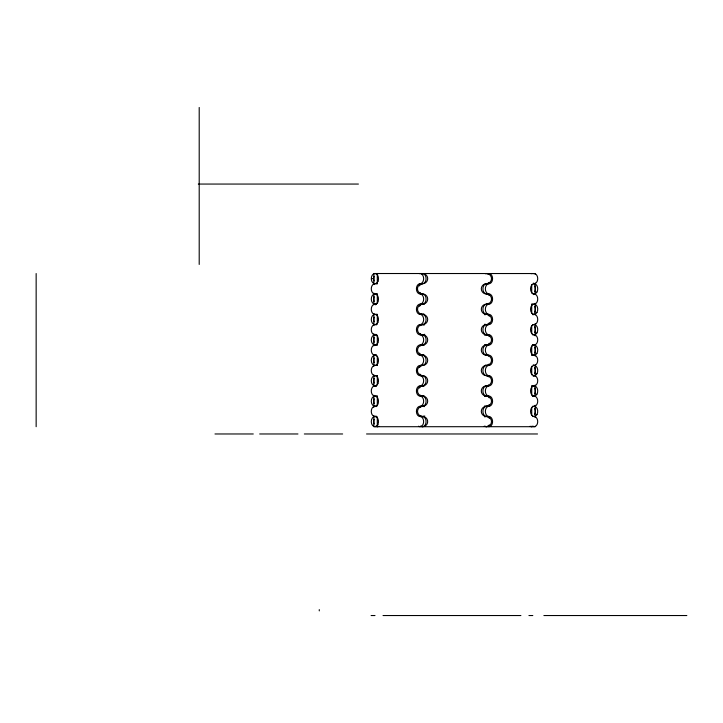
<?xml version="1.0" encoding="UTF-8"?>
<svg xmlns="http://www.w3.org/2000/svg" width="723" height="723" viewBox="0 0 723 723"><rect width="100%" height="100%" fill="white"/><g stroke="black" fill="none" stroke-linecap="round" stroke-linejoin="round"><path stroke-width="1.08" d="M198.31 184.058L358.427 184.058M372.011 278.626L372.914 278.626M373.854 283.732L377.334 283.732M418.5 426.227A5.106 3.615 -90 0 0 423.551 422.711A5.106 3.615 -90 0 0 420.036 416.502A5.106 3.615 -90 0 1 416.421 411.396A5.106 3.615 -90 0 1 420.036 406.29A5.106 3.615 -90 0 0 423.642 401.184A5.106 3.615 -90 0 0 420.036 396.077A5.106 3.615 -90 0 1 416.421 390.971A5.106 3.615 -90 0 1 420.036 385.865A5.106 3.615 -90 0 0 423.642 380.759A5.106 3.615 -90 0 0 420.036 375.653A5.106 3.615 -90 0 1 416.421 370.547A5.106 3.615 -90 0 1 420.036 365.44A5.106 3.615 -90 0 0 423.642 360.325A5.106 3.615 -90 0 0 420.036 355.219A5.106 3.615 -90 0 1 416.421 350.113A5.106 3.615 -90 0 1 420.036 345.007A5.106 3.615 -90 0 0 423.642 339.9A5.106 3.615 -90 0 0 420.036 334.794A5.106 3.615 -90 0 1 416.421 329.688A5.106 3.615 -90 0 1 420.036 324.582A5.106 3.615 -90 0 0 423.642 319.476A5.106 3.615 -90 0 0 420.036 314.369A5.106 3.615 -90 0 1 416.421 309.263A5.106 3.615 -90 0 1 420.036 304.157A5.106 3.615 -90 0 0 423.642 299.051A5.106 3.615 -90 0 0 420.036 293.945A5.106 3.615 -90 0 1 416.421 288.839A5.106 3.615 -90 0 1 420.036 283.732L422.467 283.732A5.106 3.615 -90 0 0 426.055 278.075A5.106 3.615 -90 0 0 421.681 273.646M486.534 283.732L488.974 283.732A5.106 3.615 -90 0 0 492.562 278.075A5.106 3.615 -90 0 0 488.188 273.646M533.457 283.732L535.183 283.732M373.854 293.945L377.334 293.945M420.036 293.945L422.467 293.945A5.106 3.615 -90 0 1 426.082 299.051A5.106 3.615 -90 0 1 422.467 304.157L420.036 304.157M486.416 314.369A5.106 5.106 0 0 1 481.31 309.263A5.106 5.106 0 0 1 486.416 304.157A5.106 5.106 0 0 0 491.523 299.051A5.106 5.106 0 0 0 486.416 293.945A5.106 5.106 0 0 1 481.31 288.658A5.106 5.106 0 0 1 486.787 283.75A5.106 3.615 -90 0 0 482.928 288.658A5.106 3.615 -90 0 0 486.534 293.945L488.974 293.945A5.106 3.615 -90 0 1 492.589 299.051A5.106 3.615 -90 0 1 488.974 304.157A5.106 3.615 -90 0 0 485.368 309.263A5.106 3.615 -90 0 0 488.974 314.369A5.106 3.615 -90 0 1 492.589 319.476A5.106 3.615 -90 0 1 488.974 324.582A5.106 3.615 -90 0 0 485.368 329.688A5.106 3.615 -90 0 0 488.974 334.794A5.106 3.615 -90 0 1 492.589 339.9A5.106 3.615 -90 0 1 488.974 345.007A5.106 3.615 -90 0 0 485.368 350.113A5.106 3.615 -90 0 0 488.974 355.219A5.106 3.615 -90 0 1 492.589 360.325A5.106 3.615 -90 0 1 488.974 365.44A5.106 3.615 -90 0 0 485.368 370.547A5.106 3.615 -90 0 0 488.974 375.653A5.106 3.615 -90 0 1 492.589 380.759A5.106 3.615 -90 0 1 488.974 385.865A5.106 3.615 -90 0 0 485.368 390.971A5.106 3.615 -90 0 0 488.974 396.077A5.106 3.615 -90 0 1 492.589 401.184A5.106 3.615 -90 0 1 488.974 406.29A5.106 3.615 -90 0 0 485.368 411.396A5.106 3.615 -90 0 0 488.974 416.502A5.106 3.615 -90 0 1 492.499 422.711A5.106 3.615 -90 0 1 487.447 426.227M533.457 293.945L535.183 293.945M373.854 304.157L376.52 304.157M488.974 314.369L486.534 314.369A5.106 3.615 -90 0 1 482.928 309.263A5.106 3.615 -90 0 1 486.534 304.157L488.974 304.157M535.183 304.157L531.667 304.157A5.106 3.615 -90 0 0 532.2 304.103M373.854 314.369L377.334 314.369M420.036 314.369L422.467 314.369A5.106 3.615 -90 0 1 426.082 319.476A5.106 3.615 -90 0 1 422.467 324.582L420.036 324.582M532.48 314.369L535.183 314.369M373.854 324.582L376.52 324.582M489.317 336.638A5.106 3.615 -90 0 0 486.534 334.794A5.106 3.615 -90 0 1 482.928 329.688A5.106 3.615 -90 0 1 486.534 324.582L488.974 324.582M532.48 324.582L535.183 324.582M373.854 334.794L376.52 334.794M420.036 334.794L422.467 334.794A5.106 3.615 -90 0 1 426.082 339.9A5.106 3.615 -90 0 1 422.467 345.007L420.036 345.007M486.534 334.794L488.974 334.794M532.48 334.794L535.183 334.794M373.854 345.007L377.334 345.007M488.974 345.007L486.534 345.007A5.106 3.615 -90 0 0 482.928 350.113A5.106 3.615 -90 0 0 486.534 355.219A5.106 3.615 -90 0 1 488.531 356.068M532.48 345.007L535.183 345.007M373.854 355.219L376.52 355.219M420.036 355.219L422.467 355.219A5.106 3.615 -90 0 1 426.082 360.325A5.106 3.615 -90 0 1 422.467 365.44A5.106 3.615 -90 0 0 419.53 367.573M486.534 355.219L488.974 355.219M535.183 355.219L531.667 355.219A5.106 3.615 -90 0 1 532.2 355.282M373.854 365.44L377.334 365.44M420.036 365.44L422.467 365.44M486.534 365.44L488.974 365.44M533.457 365.44L535.183 365.44M373.854 375.653L377.334 375.653M420.036 375.653L422.467 375.653A5.106 3.615 -90 0 1 426.082 380.759A5.106 3.615 -90 0 1 422.467 385.865L420.036 385.865M486.416 396.077A5.106 5.106 0 0 1 481.31 390.971A5.106 5.106 0 0 1 486.416 385.865A5.106 5.106 0 0 0 491.523 380.759A5.106 5.106 0 0 0 486.416 375.653A5.106 5.106 0 0 1 481.31 370.357A5.106 5.106 0 0 1 486.787 365.449A5.106 3.615 -90 0 0 482.928 370.357A5.106 3.615 -90 0 0 486.534 375.653L488.974 375.653M533.457 375.653L535.183 375.653M373.854 385.865L376.52 385.865M488.974 396.077L486.534 396.077A5.106 3.615 -90 0 1 482.928 390.971A5.106 3.615 -90 0 1 486.534 385.865L488.974 385.865M535.183 385.865L531.667 385.865A5.106 3.615 -90 0 0 532.2 385.811M373.854 396.077L377.334 396.077M420.036 396.077L422.467 396.077A5.106 3.615 -90 0 1 426.082 401.184A5.106 3.615 -90 0 1 422.467 406.29L420.036 406.29M532.48 396.077L535.183 396.077M373.854 406.29L376.52 406.29M489.317 418.337A5.106 3.615 -90 0 0 486.534 416.502A5.106 3.615 -90 0 1 482.928 411.396A5.106 3.615 -90 0 1 486.534 406.29L488.974 406.29M532.48 406.29L535.183 406.29M373.854 416.502L376.52 416.502M420.036 416.502L422.467 416.502A5.106 3.615 -90 0 1 425.992 422.711A5.106 3.615 -90 0 1 420.94 426.227M486.534 416.502L488.974 416.502M532.48 416.502L535.183 416.502M214.984 433.972L253.276 433.972M259.665 433.972L297.957 433.972M304.338 433.972L342.639 433.972M366.543 433.972L537.523 433.972M371.107 615.535L375.002 615.535M383.027 615.535L520.894 615.535M528.92 615.535L532.815 615.535M543.877 615.535L686.85 615.535M535.183 274.369L535.183 273.538L373.854 273.52L373.854 284.582M535.183 283.082L535.183 294.604M535.183 303.317L535.183 314.857M535.183 323.524L535.183 335.861M535.183 344.528L535.183 356.068M535.183 364.781L535.183 376.303M535.183 385.016L535.183 396.556M535.183 405.223L535.183 417.56M535.183 426.227L535.183 426.697L373.854 426.715L373.854 415.436M531.73 273.646L531.73 273.538A5.106 3.615 -90 0 0 530.908 273.646M531.73 284.582L531.73 293.104M531.73 304.817L531.73 313.529M531.73 325.648L531.73 333.737M531.73 345.856L531.73 354.568M531.73 366.281L531.73 374.803M531.73 386.516L531.73 395.228M531.73 407.347L531.73 415.436M531.73 426.227L531.73 426.697A5.106 3.615 -90 0 1 530.167 426.227M377.298 274.369L377.298 283.082M377.298 294.604L377.298 303.317M377.298 314.857L377.298 324.247M377.298 335.138L377.298 344.528M377.298 356.068L377.298 364.781M377.298 376.303L377.298 385.016M377.298 396.556L377.298 405.946M377.298 416.837L377.298 426.697M373.854 293.104L373.854 304.817M373.854 313.529L373.854 325.648M373.854 333.737L373.854 345.856M373.854 354.568L373.854 366.281M373.854 374.803L373.854 386.516M373.854 395.228L373.854 407.347M319.268 609.616L319.268 610.89M199.205 107.474L199.205 264.446M36.15 273.538L36.15 426.697M422.584 396.077A5.106 5.106 0 0 1 427.691 401.184A5.106 5.106 0 0 1 422.584 406.29M424.79 416.014A5.106 5.106 0 0 1 417.514 411.577A5.106 5.106 0 0 1 424.446 406.624M424.094 395.861A5.106 5.106 0 0 1 417.514 390.971A5.106 5.106 0 0 1 424.094 386.073M422.584 385.865A5.106 5.106 0 0 0 427.691 380.759A5.106 5.106 0 0 0 422.584 375.653A5.106 5.106 0 0 1 417.478 370.547A5.106 5.106 0 0 1 422.584 365.44A5.106 5.106 0 0 0 427.691 360.325A5.106 5.106 0 0 0 422.584 355.219M424.094 355.011A5.106 5.106 0 0 1 417.514 350.113A5.106 5.106 0 0 1 424.094 345.223M422.584 334.794A5.106 5.106 0 0 1 427.691 339.9A5.106 5.106 0 0 1 422.584 345.007M424.79 334.315A5.106 5.106 0 0 1 417.514 329.878A5.106 5.106 0 0 1 424.446 324.925M422.584 314.369A5.106 5.106 0 0 1 427.691 319.476A5.106 5.106 0 0 1 422.584 324.582M424.094 314.153A5.106 5.106 0 0 1 417.514 309.263A5.106 5.106 0 0 1 424.094 304.374M422.584 304.157A5.106 5.106 0 0 0 427.691 299.051A5.106 5.106 0 0 0 422.584 293.945A5.106 5.106 0 0 1 417.478 288.839A5.106 5.106 0 0 1 422.584 283.732A5.106 5.106 0 0 0 427.664 278.075A5.106 5.106 0 0 0 421.473 273.646M485.305 273.646A5.106 5.106 0 0 1 491.523 278.626A5.106 5.106 0 0 1 485.305 283.615M484.591 314.713A5.106 5.106 0 0 1 491.523 319.476A5.106 5.106 0 0 1 484.591 324.247M486.416 334.794A5.106 5.106 0 0 1 481.31 329.688A5.106 5.106 0 0 1 486.416 324.582M484.591 335.138A5.106 5.106 0 0 1 491.523 339.9A5.106 5.106 0 0 1 484.591 344.672M486.416 345.007A5.106 5.106 0 0 0 481.31 350.113A5.106 5.106 0 0 0 486.416 355.219A5.106 5.106 0 0 1 491.486 360.885A5.106 5.106 0 0 1 485.305 365.314M484.591 396.412A5.106 5.106 0 0 1 491.523 401.184A5.106 5.106 0 0 1 484.591 405.946M486.416 416.502A5.106 5.106 0 0 1 481.31 411.396A5.106 5.106 0 0 1 486.416 406.29M484.591 416.837A5.106 5.106 0 0 1 491.513 421.789A5.106 5.106 0 0 1 484.247 426.227M422.584 416.502A5.106 5.106 0 0 1 427.564 422.711A5.106 5.106 0 0 1 420.415 426.227M377.072 396.059A5.106 3.615 -90 0 1 376.81 396.023M375.571 386.516A5.106 3.615 -90 0 1 376.294 386.073M377.072 375.635A5.106 3.615 -90 0 1 376.81 375.589M376.81 365.495A5.106 3.615 -90 0 1 377.072 365.449M376.294 355.011A5.106 3.615 -90 0 1 375.571 354.568M376.81 345.061A5.106 3.615 -90 0 1 377.072 345.025M376.294 334.577A5.106 3.615 -90 0 1 375.806 334.315M376.041 324.925A5.106 3.615 -90 0 1 376.294 324.799M377.072 314.36A5.106 3.615 -90 0 1 376.81 314.315M375.571 304.817A5.106 3.615 -90 0 1 376.294 304.374M377.072 293.936A5.106 3.615 -90 0 1 376.81 293.89M376.81 283.787A5.106 3.615 -90 0 1 377.072 283.75M376.547 273.646A5.106 3.615 -90 0 1 378.12 273.646M374.125 280.967A5.106 3.615 -90 0 1 374.125 276.294M422.467 293.945A5.106 3.615 -90 0 1 419.873 292.39M419.53 285.874A5.106 3.615 -90 0 1 422.467 283.732M419.557 306.299A5.106 3.615 -90 0 1 423.533 304.374M423.533 314.153A5.106 3.615 -90 0 1 420.497 313.529M420.289 325.648A5.106 3.615 -90 0 1 423.533 324.799M423.533 334.577A5.106 3.615 -90 0 1 420.289 333.737M420.497 345.856A5.106 3.615 -90 0 1 423.533 345.223M423.533 355.011A5.106 3.615 -90 0 1 419.557 353.086M422.467 375.653A5.106 3.615 -90 0 1 419.873 374.089M419.557 387.998A5.106 3.615 -90 0 1 423.533 386.073M423.533 395.861A5.106 3.615 -90 0 1 420.497 395.228M420.289 407.347A5.106 3.615 -90 0 1 423.533 406.507M423.533 416.285A5.106 3.615 -90 0 1 420.289 415.436M378.87 426.227A5.106 3.615 -90 0 1 375.806 426.227M374.125 423.94A5.106 3.615 -90 0 1 374.125 419.268M376.294 416.285A5.106 3.615 -90 0 1 375.806 416.014M376.041 406.624A5.106 3.615 -90 0 1 376.294 406.507M374.903 416.502A5.106 3.615 -90 0 1 371.288 411.396A5.106 3.615 -90 0 1 374.903 406.29M374.903 396.077A5.106 3.615 -90 0 1 371.288 390.971A5.106 3.615 -90 0 1 374.903 385.865M374.903 375.653A5.106 3.615 -90 0 1 371.288 370.547A5.106 3.615 -90 0 1 374.903 365.44M374.903 355.219A5.106 3.615 -90 0 1 371.288 350.113A5.106 3.615 -90 0 1 374.903 345.007M374.903 334.794A5.106 3.615 -90 0 1 371.288 329.688A5.106 3.615 -90 0 1 374.903 324.582M374.903 314.369A5.106 3.615 -90 0 1 371.288 309.263A5.106 3.615 -90 0 1 374.903 304.157M374.903 293.945A5.106 3.615 -90 0 1 371.288 288.839A5.106 3.615 -90 0 1 374.903 283.732M419.25 273.646A5.106 3.615 -90 0 1 423.624 278.075A5.106 3.615 -90 0 1 420.036 283.732M485.495 396.294A5.106 3.615 -90 0 1 489.317 397.912M489.317 404.446A5.106 3.615 -90 0 1 486.534 406.29M486.534 375.653A5.106 3.615 -90 0 1 488.947 376.954M488.531 385.016A5.106 3.615 -90 0 1 486.534 385.865M488.947 364.13A5.106 3.615 -90 0 1 485.495 365.223M489.317 343.172A5.106 3.615 -90 0 1 485.495 344.799M485.495 314.586A5.106 3.615 -90 0 1 489.317 316.213M489.317 322.747A5.106 3.615 -90 0 1 486.534 324.582M486.534 293.945A5.106 3.615 -90 0 1 488.947 295.255M488.531 303.317A5.106 3.615 -90 0 1 486.534 304.157M485.757 273.646A5.106 3.615 -90 0 1 488.531 274.369M488.947 282.431A5.106 3.615 -90 0 1 485.495 283.515M531.667 273.52A5.106 3.615 -90 0 1 532.453 273.646M533.438 283.082A5.106 3.615 -90 0 1 533.203 283.253M533.203 294.433A5.106 3.615 -90 0 1 533.438 294.604M532.453 314.496A5.106 3.615 -90 0 1 533.203 314.857M533.203 344.528A5.106 3.615 -90 0 1 532.453 344.889M533.438 364.781A5.106 3.615 -90 0 1 533.203 364.952M533.203 376.132A5.106 3.615 -90 0 1 533.438 376.303M532.453 396.195A5.106 3.615 -90 0 1 533.203 396.556M533.203 426.227A5.106 3.615 -90 0 1 531.667 426.715M489.317 424.871A5.106 3.615 -90 0 1 485.006 426.227M488.974 293.945A5.106 3.615 -90 0 1 485.368 288.839A5.106 3.615 -90 0 1 488.974 283.732M533.321 273.646A5.106 3.615 -90 0 1 537.695 278.075A5.106 3.615 -90 0 1 534.107 283.732M534.107 293.945A5.106 3.615 -90 0 1 537.722 299.051A5.106 3.615 -90 0 1 534.107 304.157M534.107 314.369A5.106 3.615 -90 0 1 537.722 319.476A5.106 3.615 -90 0 1 534.107 324.582M534.107 334.794A5.106 3.615 -90 0 1 537.722 339.9A5.106 3.615 -90 0 1 534.107 345.007M534.107 355.219A5.106 3.615 -90 0 1 537.722 360.325A5.106 3.615 -90 0 1 534.107 365.44M534.107 375.653A5.106 3.615 -90 0 1 537.722 380.759A5.106 3.615 -90 0 1 534.107 385.865M534.107 396.077A5.106 3.615 -90 0 1 537.722 401.184A5.106 3.615 -90 0 1 534.107 406.29M534.107 416.502A5.106 3.615 -90 0 1 537.632 422.711A5.106 3.615 -90 0 1 532.58 426.227M374.153 301.392A5.106 3.615 -90 0 1 374.153 296.719M374.153 321.816A5.106 3.615 -90 0 1 374.153 317.144M374.153 342.241A5.106 3.615 -90 0 1 374.153 337.569M374.153 362.666A5.106 3.615 -90 0 1 374.153 357.993M374.153 383.091A5.106 3.615 -90 0 1 374.153 378.418M374.153 403.515A5.106 3.615 -90 0 1 374.153 398.843M534.631 387.998A5.106 3.615 -90 0 1 534.631 393.936M534.631 367.573A5.106 3.615 -90 0 1 534.631 373.511M534.631 347.148A5.106 3.615 -90 0 1 534.631 353.086M534.631 326.724A5.106 3.615 -90 0 1 534.631 332.661M534.631 306.299A5.106 3.615 -90 0 1 534.631 312.237M534.631 285.874A5.106 3.615 -90 0 1 534.631 291.812M534.631 408.423A5.106 3.615 -90 0 1 534.631 414.36M377.885 404.049A5.106 3.615 -90 0 0 375.165 396.087A5.106 3.615 -90 0 0 371.649 403.407A5.106 3.615 -90 0 0 377.885 404.049M377.885 383.624A5.106 3.615 -90 0 0 375.165 375.662A5.106 3.615 -90 0 0 371.649 382.982A5.106 3.615 -90 0 0 377.885 383.624M377.885 363.199A5.106 3.615 -90 0 0 375.165 355.237A5.106 3.615 -90 0 0 371.649 362.557A5.106 3.615 -90 0 0 377.885 363.199M377.885 342.774A5.106 3.615 -90 0 0 375.165 334.812A5.106 3.615 -90 0 0 371.649 342.124A5.106 3.615 -90 0 0 377.885 342.774M377.885 322.35A5.106 3.615 -90 0 0 375.165 314.388A5.106 3.615 -90 0 0 371.649 321.699A5.106 3.615 -90 0 0 377.885 322.35M377.885 301.925A5.106 3.615 -90 0 0 375.165 293.963A5.106 3.615 -90 0 0 371.649 301.274A5.106 3.615 -90 0 0 377.885 301.925M378.03 281.184A5.106 3.615 -90 0 0 374.903 273.52A5.106 3.615 -90 0 0 371.776 281.184A5.106 3.615 -90 0 0 378.03 281.184M377.885 424.473A5.106 3.615 -90 0 0 375.165 416.511A5.106 3.615 -90 0 0 371.649 423.832A5.106 3.615 -90 0 0 377.885 424.473M536.963 292.011A5.106 3.615 -90 0 0 534.659 283.787A5.106 3.615 -90 0 0 530.772 290.727A5.106 3.615 -90 0 0 536.963 292.011M536.963 312.435A5.106 3.615 -90 0 0 534.659 304.211A5.106 3.615 -90 0 0 530.772 311.152A5.106 3.615 -90 0 0 536.963 312.435M536.963 332.86A5.106 3.615 -90 0 0 534.659 324.636A5.106 3.615 -90 0 0 530.772 331.577A5.106 3.615 -90 0 0 536.963 332.86M536.963 353.285A5.106 3.615 -90 0 0 534.659 345.061A5.106 3.615 -90 0 0 530.772 352.002A5.106 3.615 -90 0 0 536.963 353.285M536.963 373.71A5.106 3.615 -90 0 0 534.659 365.495A5.106 3.615 -90 0 0 530.772 372.426A5.106 3.615 -90 0 0 536.963 373.71M536.963 394.134A5.106 3.615 -90 0 0 534.659 385.919A5.106 3.615 -90 0 0 530.772 392.851A5.106 3.615 -90 0 0 536.963 394.134M536.963 414.559A5.106 3.615 -90 0 0 534.659 406.344A5.106 3.615 -90 0 0 530.772 413.276A5.106 3.615 -90 0 0 536.963 414.559"/></g></svg>
